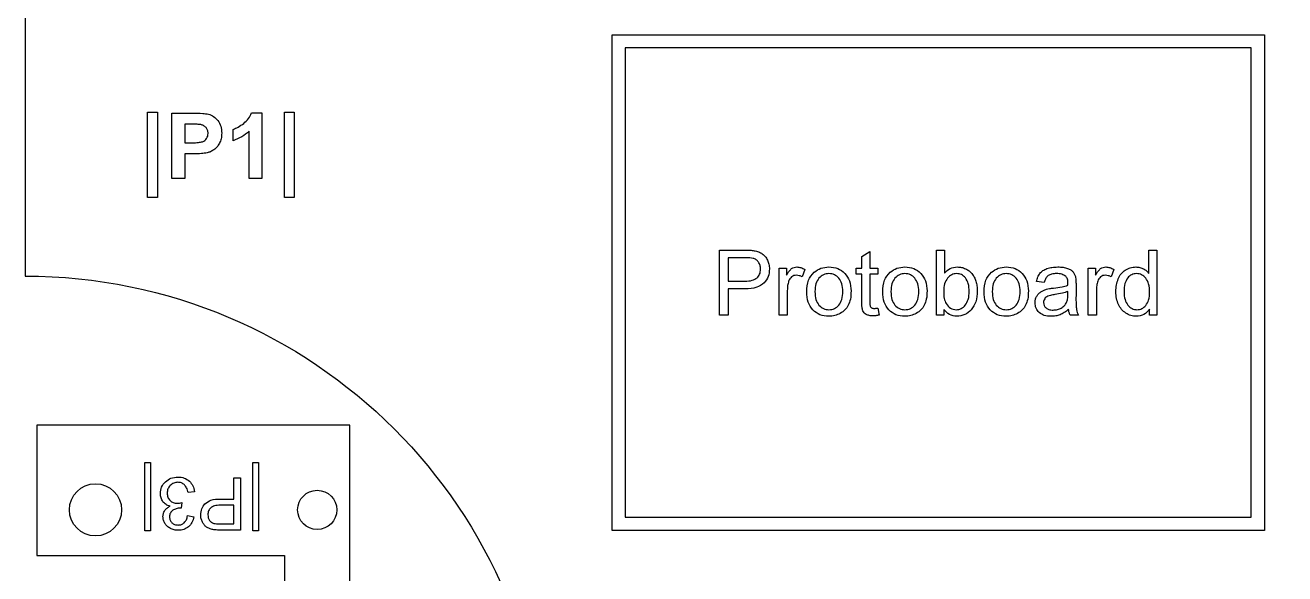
# Model space of a CAD drawing. Header units: millimetres. Extents: x -70 to 176, y 0 to 213.
# Drawn here: x -70 to 26.6, y 82.2 to 124.3 of the extents above; entities that cross this region are included whole.
import ezdxf

# ---------------------------------------------------------------- set-up
doc = ezdxf.new("R2010")
doc.units = ezdxf.units.MM
doc.layers.get('0').update_dxf_attribs({"linetype": 'CONTINUOUS'})

msp = doc.modelspace()

# ---------------------------------------------------------------- linework, layer by layer
for p, q in [((-58.767, 112.5), (-58.767, 117.5)), ((-58.767, 117.5), (-57.147, 117.5)), ((-52.645, 117.52), (-51.867, 117.52)), ((-51.867, 117.52), (-51.867, 112.5)), ((-57.27, 116.654), (-57.758, 116.654)), ((-57.758, 116.654), (-57.758, 115.235)), ((-54.064, 115.385), (-54.064, 116.255)), ((-52.826, 112.5), (-52.826, 116.112)), ((-57.758, 115.235), (-57.205, 115.235)), ((-57.758, 114.386), (-57.758, 112.5)), ((-57.099, 114.386), (-57.758, 114.386)), ((-57.758, 112.5), (-58.767, 112.5)), ((-51.867, 112.5), (-52.826, 112.5)), ((-16.758, 102), (-16.758, 107)), ((-16.758, 107), (-14.872, 107)), ((-14.818, 106.41), (-16.097, 106.41)), ((-16.097, 106.41), (-16.097, 104.623)), ((-5.854, 106.519), (-5.244, 106.887)), ((-5.854, 105.622), (-5.854, 106.519)), ((-5.244, 106.887), (-5.244, 105.622)), ((-0.145, 102), (-0.145, 107)), ((-0.145, 107), (0.469, 107)), ((0.469, 107), (0.469, 105.216)), ((16.148, 105.206), (16.148, 107)), ((16.148, 107), (16.758, 107)), ((16.758, 107), (16.758, 102)), ((-12.185, 102), (-12.185, 105.622)), ((-12.185, 105.622), (-11.632, 105.622)), ((-11.632, 105.622), (-11.632, 105.073)), ((-10.217, 105.506), (-10.428, 104.937)), ((-6.305, 105.145), (-6.305, 105.622)), ((-6.305, 105.622), (-5.854, 105.622)), ((-5.244, 105.622), (-4.627, 105.622)), ((-4.627, 105.622), (-4.627, 105.145)), ((11.506, 102), (11.506, 105.622)), ((11.506, 105.622), (12.058, 105.622)), ((12.058, 105.622), (12.058, 105.073)), ((13.474, 105.506), (13.262, 104.937)), ((-16.097, 104.623), (-14.804, 104.623)), ((-5.854, 105.145), (-6.305, 105.145)), ((-5.854, 103.061), (-5.854, 105.145)), ((-4.627, 105.145), (-5.244, 105.145)), ((-5.244, 105.145), (-5.244, 103.027)), ((8.126, 104.507), (7.526, 104.589)), ((10.561, 104.336), (10.561, 103.518)), ((-16.097, 104.033), (-16.097, 102)), ((-14.814, 104.033), (-16.097, 104.033)), ((-11.571, 103.896), (-11.571, 102)), ((9.94, 103.593), (9.94, 103.818)), ((12.12, 103.896), (12.12, 102)), ((-4.627, 102.549), (-4.538, 102.007)), ((0.425, 102.454), (0.425, 102)), ((16.189, 102), (16.189, 102.457)), ((-16.097, 102), (-16.758, 102)), ((-11.571, 102), (-12.185, 102)), ((0.425, 102), (-0.145, 102)), ((10.755, 102), (10.114, 102)), ((12.12, 102), (11.506, 102)), ((16.758, 102), (16.189, 102)), ((-54.015, 87.896), (-54.015, 89.522)), ((-54.015, 89.522), (-53.486, 89.522)), ((-53.486, 89.522), (-53.486, 85.522)), ((-57.017, 88.466), (-57.508, 88.4)), ((-55.041, 87.896), (-54.015, 87.896)), ((-57.985, 87.628), (-58.04, 87.197)), ((-54.015, 87.424), (-55.049, 87.424)), ((-54.015, 85.994), (-54.015, 87.424)), ((-57.557, 86.63), (-57.066, 86.542)), ((-55.039, 85.994), (-54.015, 85.994)), ((-53.486, 85.522), (-54.995, 85.522))]:
    msp.add_line(p, q)
msp.add_lwpolyline([(-60, 0), (60, 0, 0.414214), (70, 10), (70, 25, -1), (70, 105), (70, 180, 0.414214), (60, 190), (27, 190), (27, 182.75), (-27, 182.75), (-27, 190), (-60, 190, 0.414214), (-70, 180), (-70, 105, -1), (-70, 25), (-70, 10, 0.414214)], format="xyb", close=True)
for points in [[(25, 123.5), (25, 85.5), (-25, 85.5), (-25, 123.5)], [(-24, 122.5), (-24, 86.5), (24, 86.5), (24, 122.5)], [(-59.869, 117.585), (-59.869, 111.03), (-60.629, 111.03), (-60.629, 117.585)], [(-49.371, 117.585), (-49.371, 111.03), (-50.131, 111.03), (-50.131, 117.585)], [(-50.113, 53.573), (-45.113, 53.573), (-45.113, 93.573), (-69.113, 93.573), (-69.113, 83.573), (-50.113, 83.573)], [(-60.831, 85.454), (-60.831, 90.698), (-60.403, 90.698), (-60.403, 85.454)], [(-52.545, 85.454), (-52.545, 90.698), (-52.116, 90.698), (-52.116, 85.454)]]:
    msp.add_lwpolyline(points, close=True)
for centre, radius in [((-64.613, 87.073), 2), ((-47.613, 87.073), 1.5)]:
    msp.add_circle(centre, radius)
for points, knots in [([(-57.147, 117.5), (-56.893, 117.502), (-56.491, 117.505), (-56.093, 117.447), (-55.946, 117.425)], [0, 0, 0, 0, 0.0760804, 0.1204362, 0.1204362, 0.1204362, 0.1204362]), ([(-55.946, 117.425), (-55.808, 117.375), (-55.526, 117.274), (-55.328, 117.05), (-55.227, 116.936)], [0, 0, 0, 0, 0.04333153, 0.08829042, 0.08829042, 0.08829042, 0.08829042]), ([(-55.227, 116.936), (-55.142, 116.795), (-54.962, 116.496), (-54.946, 116.147), (-54.937, 115.962)], [0, 0, 0, 0, 0.0483517, 0.1030208, 0.1030208, 0.1030208, 0.1030208]), ([(-53.249, 116.721), (-53.115, 116.837), (-52.856, 117.06), (-52.714, 117.371), (-52.645, 117.52)], [0, 0, 0, 0, 0.0524844, 0.1012455, 0.1012455, 0.1012455, 0.1012455]), ([(-56.543, 116.62), (-56.634, 116.63), (-56.875, 116.656), (-57.118, 116.655), (-57.27, 116.654)], [0, 0, 0, 0, 0.02731994, 0.07277469, 0.07277469, 0.07277469, 0.07277469]), ([(-56.137, 116.398), (-56.195, 116.452), (-56.311, 116.561), (-56.465, 116.6), (-56.543, 116.62)], [0, 0, 0, 0, 0.02318389, 0.04691326, 0.04691326, 0.04691326, 0.04691326]), ([(-55.977, 115.948), (-55.983, 116.034), (-55.994, 116.2), (-56.091, 116.334), (-56.137, 116.398)], [0, 0, 0, 0, 0.0252181, 0.04865882, 0.04865882, 0.04865882, 0.04865882]), ([(-56.091, 115.559), (-56.058, 115.618), (-55.99, 115.739), (-55.981, 115.877), (-55.977, 115.948)], [0, 0, 0, 0, 0.02000467, 0.04100477, 0.04100477, 0.04100477, 0.04100477]), ([(-54.937, 115.962), (-54.942, 115.819), (-54.951, 115.55), (-55.055, 115.303), (-55.104, 115.188)], [0, 0, 0, 0, 0.0425827, 0.07980101, 0.07980101, 0.07980101, 0.07980101]), ([(-54.064, 116.255), (-53.931, 116.31), (-53.639, 116.429), (-53.386, 116.618), (-53.249, 116.721)], [0, 0, 0, 0, 0.04298571, 0.09421032, 0.09421032, 0.09421032, 0.09421032]), ([(-52.826, 116.112), (-53.01, 115.958), (-53.382, 115.648), (-53.835, 115.474), (-54.064, 115.385)], [0, 0, 0, 0, 0.0714019, 0.1444108, 0.1444108, 0.1444108, 0.1444108]), ([(-57.205, 115.235), (-57.038, 115.234), (-56.769, 115.232), (-56.507, 115.291), (-56.407, 115.314)], [0, 0, 0, 0, 0.04983393, 0.08041881, 0.08041881, 0.08041881, 0.08041881]), ([(-56.407, 115.314), (-56.344, 115.343), (-56.22, 115.401), (-56.134, 115.507), (-56.091, 115.559)], [0, 0, 0, 0, 0.02057621, 0.04045259, 0.04045259, 0.04045259, 0.04045259]), ([(-55.104, 115.188), (-55.162, 115.09), (-55.274, 114.9), (-55.446, 114.762), (-55.529, 114.695)], [0, 0, 0, 0, 0.03383015, 0.06552241, 0.06552241, 0.06552241, 0.06552241]), ([(-56.052, 114.458), (-56.199, 114.437), (-56.547, 114.388), (-56.897, 114.387), (-57.099, 114.386)], [0, 0, 0, 0, 0.0445779, 0.1050581, 0.1050581, 0.1050581, 0.1050581]), ([(-55.529, 114.695), (-55.613, 114.64), (-55.776, 114.536), (-55.962, 114.483), (-56.052, 114.458)], [0, 0, 0, 0, 0.02992466, 0.057751, 0.057751, 0.057751, 0.057751]), ([(-14.872, 107), (-14.725, 107), (-14.471, 106.999), (-14.219, 106.966), (-14.112, 106.952)], [0, 0, 0, 0, 0.04392828, 0.0762724, 0.0762724, 0.0762724, 0.0762724]), ([(-14.2, 106.366), (-14.279, 106.378), (-14.484, 106.411), (-14.691, 106.41), (-14.818, 106.41)], [0, 0, 0, 0, 0.02402047, 0.06198002, 0.06198002, 0.06198002, 0.06198002]), ([(-13.782, 106.071), (-13.839, 106.139), (-13.952, 106.274), (-14.118, 106.335), (-14.2, 106.366)], [0, 0, 0, 0, 0.02610688, 0.05195002, 0.05195002, 0.05195002, 0.05195002]), ([(-14.112, 106.952), (-13.996, 106.929), (-13.778, 106.885), (-13.585, 106.772), (-13.494, 106.719)], [0, 0, 0, 0, 0.03500373, 0.06640875, 0.06640875, 0.06640875, 0.06640875]), ([(-13.494, 106.719), (-13.414, 106.654), (-13.249, 106.519), (-13.147, 106.333), (-13.093, 106.236)], [0, 0, 0, 0, 0.03053409, 0.06325835, 0.06325835, 0.06325835, 0.06325835]), ([(-13.093, 106.236), (-13.049, 106.129), (-12.959, 105.91), (-12.948, 105.674), (-12.942, 105.554)], [0, 0, 0, 0, 0.03450333, 0.07034593, 0.07034593, 0.07034593, 0.07034593]), ([(-13.893, 104.862), (-13.815, 104.953), (-13.649, 105.145), (-13.632, 105.4), (-13.624, 105.533)], [0, 0, 0, 0, 0.03512898, 0.07416938, 0.07416938, 0.07416938, 0.07416938]), ([(-13.624, 105.533), (-13.629, 105.633), (-13.64, 105.825), (-13.736, 105.991), (-13.782, 106.071)], [0, 0, 0, 0, 0.02938712, 0.05671108, 0.05671108, 0.05671108, 0.05671108]), ([(-12.942, 105.554), (-12.957, 105.351), (-12.988, 104.951), (-13.229, 104.632), (-13.348, 104.474)], [0, 0, 0, 0, 0.0597442, 0.1174895, 0.1174895, 0.1174895, 0.1174895]), ([(-11.632, 105.073), (-11.57, 105.185), (-11.466, 105.374), (-11.307, 105.521), (-11.241, 105.581)], [0, 0, 0, 0, 0.03789365, 0.06445256, 0.06445256, 0.06445256, 0.06445256]), ([(-11.241, 105.581), (-11.18, 105.617), (-11.059, 105.688), (-10.918, 105.699), (-10.848, 105.704)], [0, 0, 0, 0, 0.02093532, 0.04175458, 0.04175458, 0.04175458, 0.04175458]), ([(-10.848, 105.704), (-10.741, 105.694), (-10.517, 105.673), (-10.32, 105.564), (-10.217, 105.506)], [0, 0, 0, 0, 0.03168104, 0.06677554, 0.06677554, 0.06677554, 0.06677554]), ([(-10.08, 103.811), (-10.066, 104.116), (-10.04, 104.677), (-9.684, 105.106), (-9.521, 105.302)], [0, 0, 0, 0, 0.0886778, 0.163104, 0.163104, 0.163104, 0.163104]), ([(-9.521, 105.302), (-9.354, 105.419), (-9.012, 105.659), (-8.595, 105.689), (-8.382, 105.704)], [0, 0, 0, 0, 0.0599887, 0.1228726, 0.1228726, 0.1228726, 0.1228726]), ([(-8.382, 105.704), (-8.146, 105.686), (-7.687, 105.65), (-7.333, 105.357), (-7.161, 105.215)], [0, 0, 0, 0, 0.0689658, 0.1344503, 0.1344503, 0.1344503, 0.1344503]), ([(-4.255, 103.811), (-4.241, 104.116), (-4.215, 104.677), (-3.858, 105.106), (-3.695, 105.302)], [0, 0, 0, 0, 0.0886778, 0.1631039, 0.1631039, 0.1631039, 0.1631039]), ([(-3.695, 105.302), (-3.529, 105.419), (-3.187, 105.659), (-2.77, 105.689), (-2.556, 105.704)], [0, 0, 0, 0, 0.0599887, 0.1228726, 0.1228726, 0.1228726, 0.1228726]), ([(-2.556, 105.704), (-2.321, 105.686), (-1.862, 105.65), (-1.508, 105.357), (-1.335, 105.215)], [0, 0, 0, 0, 0.0689659, 0.1344504, 0.1344504, 0.1344504, 0.1344504]), ([(0.469, 105.216), (0.607, 105.358), (0.879, 105.64), (1.269, 105.683), (1.461, 105.704)], [0, 0, 0, 0, 0.0574138, 0.1137457, 0.1137457, 0.1137457, 0.1137457]), ([(1.461, 105.704), (1.571, 105.698), (1.789, 105.688), (1.993, 105.609), (2.094, 105.569)], [0, 0, 0, 0, 0.03270301, 0.06505944, 0.06505944, 0.06505944, 0.06505944]), ([(2.094, 105.569), (2.189, 105.52), (2.375, 105.424), (2.516, 105.268), (2.585, 105.191)], [0, 0, 0, 0, 0.03165907, 0.06246878, 0.06246878, 0.06246878, 0.06246878]), ([(3.515, 103.811), (3.529, 104.116), (3.554, 104.677), (3.911, 105.106), (4.074, 105.302)], [0, 0, 0, 0, 0.0886777, 0.163104, 0.163104, 0.163104, 0.163104]), ([(4.074, 105.302), (4.241, 105.419), (4.582, 105.659), (5, 105.689), (5.213, 105.704)], [0, 0, 0, 0, 0.0599887, 0.1228726, 0.1228726, 0.1228726, 0.1228726]), ([(5.213, 105.704), (5.449, 105.686), (5.908, 105.65), (6.262, 105.357), (6.434, 105.215)], [0, 0, 0, 0, 0.0689659, 0.1344504, 0.1344504, 0.1344504, 0.1344504]), ([(7.795, 105.211), (7.868, 105.287), (8.022, 105.447), (8.228, 105.531), (8.337, 105.576)], [0, 0, 0, 0, 0.0310812, 0.06601068, 0.06601068, 0.06601068, 0.06601068]), ([(8.337, 105.576), (8.464, 105.613), (8.732, 105.692), (9.012, 105.7), (9.159, 105.704)], [0, 0, 0, 0, 0.03946774, 0.08349617, 0.08349617, 0.08349617, 0.08349617]), ([(9.159, 105.704), (9.3, 105.702), (9.557, 105.697), (9.803, 105.627), (9.913, 105.595)], [0, 0, 0, 0, 0.04212451, 0.07645373, 0.07645373, 0.07645373, 0.07645373]), ([(9.913, 105.595), (10.001, 105.559), (10.16, 105.494), (10.284, 105.374), (10.339, 105.32)], [0, 0, 0, 0, 0.02800893, 0.0511303, 0.0511303, 0.0511303, 0.0511303]), ([(10.339, 105.32), (10.382, 105.26), (10.471, 105.132), (10.51, 104.981), (10.53, 104.902)], [0, 0, 0, 0, 0.02201703, 0.04627138, 0.04627138, 0.04627138, 0.04627138]), ([(12.058, 105.073), (12.12, 105.185), (12.225, 105.374), (12.383, 105.521), (12.449, 105.581)], [0, 0, 0, 0, 0.03789378, 0.06445269, 0.06445269, 0.06445269, 0.06445269]), ([(12.449, 105.581), (12.51, 105.617), (12.632, 105.688), (12.773, 105.699), (12.843, 105.704)], [0, 0, 0, 0, 0.02093532, 0.04175434, 0.04175434, 0.04175434, 0.04175434]), ([(12.843, 105.704), (12.949, 105.694), (13.173, 105.673), (13.37, 105.564), (13.474, 105.506)], [0, 0, 0, 0, 0.03168104, 0.06677565, 0.06677565, 0.06677565, 0.06677565]), ([(13.798, 104.792), (13.864, 104.929), (13.993, 105.197), (14.226, 105.38), (14.34, 105.469)], [0, 0, 0, 0, 0.04508082, 0.08778834, 0.08778834, 0.08778834, 0.08778834]), ([(14.34, 105.469), (14.465, 105.537), (14.717, 105.676), (15.004, 105.695), (15.148, 105.704)], [0, 0, 0, 0, 0.04215676, 0.08510977, 0.08510977, 0.08510977, 0.08510977]), ([(15.148, 105.704), (15.253, 105.699), (15.456, 105.689), (15.642, 105.606), (15.732, 105.566)], [0, 0, 0, 0, 0.03114354, 0.06040899, 0.06040899, 0.06040899, 0.06040899]), ([(15.732, 105.566), (15.812, 105.517), (15.972, 105.421), (16.09, 105.277), (16.148, 105.206)], [0, 0, 0, 0, 0.02812064, 0.05536782, 0.05536782, 0.05536782, 0.05536782]), ([(-13.348, 104.474), (-13.531, 104.346), (-13.968, 104.043), (-14.504, 104.036), (-14.814, 104.033)], [0, 0, 0, 0, 0.0658901, 0.156267, 0.156267, 0.156267, 0.156267]), ([(-14.804, 104.623), (-14.616, 104.625), (-14.29, 104.629), (-14.011, 104.792), (-13.893, 104.862)], [0, 0, 0, 0, 0.05514997, 0.09557042, 0.09557042, 0.09557042, 0.09557042]), ([(-11.468, 104.613), (-11.498, 104.499), (-11.56, 104.264), (-11.567, 104.022), (-11.571, 103.896)], [0, 0, 0, 0, 0.03512526, 0.07255936, 0.07255936, 0.07255936, 0.07255936]), ([(-11.24, 104.948), (-11.29, 104.903), (-11.393, 104.81), (-11.443, 104.68), (-11.468, 104.613)], [0, 0, 0, 0, 0.01993328, 0.04113845, 0.04113845, 0.04113845, 0.04113845]), ([(-10.878, 105.07), (-10.944, 105.065), (-11.074, 105.054), (-11.185, 104.984), (-11.24, 104.948)], [0, 0, 0, 0, 0.01933785, 0.03865819, 0.03865819, 0.03865819, 0.03865819]), ([(-10.428, 104.937), (-10.501, 104.975), (-10.643, 105.05), (-10.802, 105.063), (-10.878, 105.07)], [0, 0, 0, 0, 0.02462187, 0.04737646, 0.04737646, 0.04737646, 0.04737646]), ([(-9.146, 104.851), (-9.234, 104.711), (-9.433, 104.395), (-9.443, 104.02), (-9.449, 103.811)], [0, 0, 0, 0, 0.048858, 0.1101244, 0.1101244, 0.1101244, 0.1101244]), ([(-8.382, 105.196), (-8.529, 105.181), (-8.822, 105.153), (-9.038, 104.952), (-9.146, 104.851)], [0, 0, 0, 0, 0.04299277, 0.08591584, 0.08591584, 0.08591584, 0.08591584]), ([(-7.623, 104.85), (-7.73, 104.951), (-7.944, 105.151), (-8.236, 105.181), (-8.382, 105.196)], [0, 0, 0, 0, 0.04296627, 0.08550831, 0.08550831, 0.08550831, 0.08550831]), ([(-7.318, 103.832), (-7.324, 104.034), (-7.336, 104.402), (-7.534, 104.711), (-7.623, 104.85)], [0, 0, 0, 0, 0.0595378, 0.1080417, 0.1080417, 0.1080417, 0.1080417]), ([(-7.161, 105.215), (-7.023, 105.027), (-6.727, 104.627), (-6.701, 104.128), (-6.687, 103.862)], [0, 0, 0, 0, 0.0682694, 0.1461292, 0.1461292, 0.1461292, 0.1461292]), ([(-3.32, 104.851), (-3.409, 104.711), (-3.607, 104.395), (-3.618, 104.02), (-3.624, 103.811)], [0, 0, 0, 0, 0.048858, 0.1101244, 0.1101244, 0.1101244, 0.1101244]), ([(-2.556, 105.196), (-2.703, 105.181), (-2.997, 105.153), (-3.212, 104.952), (-3.32, 104.851)], [0, 0, 0, 0, 0.04299277, 0.08591584, 0.08591584, 0.08591584, 0.08591584]), ([(-1.797, 104.85), (-1.905, 104.951), (-2.119, 105.151), (-2.411, 105.181), (-2.556, 105.196)], [0, 0, 0, 0, 0.04296617, 0.08550822, 0.08550822, 0.08550822, 0.08550822]), ([(-1.492, 103.832), (-1.499, 104.034), (-1.511, 104.402), (-1.709, 104.711), (-1.797, 104.85)], [0, 0, 0, 0, 0.0595378, 0.1080417, 0.1080417, 0.1080417, 0.1080417]), ([(-1.335, 105.215), (-1.197, 105.027), (-0.902, 104.627), (-0.875, 104.128), (-0.861, 103.862)], [0, 0, 0, 0, 0.0682694, 0.1461292, 0.1461292, 0.1461292, 0.1461292]), ([(0.711, 104.85), (0.626, 104.711), (0.436, 104.402), (0.424, 104.038), (0.418, 103.838)], [0, 0, 0, 0, 0.0480876, 0.1069111, 0.1069111, 0.1069111, 0.1069111]), ([(1.407, 105.199), (1.276, 105.183), (1.003, 105.148), (0.811, 104.952), (0.711, 104.85)], [0, 0, 0, 0, 0.03852159, 0.07993787, 0.07993787, 0.07993787, 0.07993787]), ([(2.087, 104.862), (1.991, 104.96), (1.802, 105.152), (1.536, 105.184), (1.407, 105.199)], [0, 0, 0, 0, 0.04009042, 0.0780048, 0.0780048, 0.0780048, 0.0780048]), ([(2.369, 103.814), (2.364, 104.026), (2.357, 104.4), (2.169, 104.721), (2.087, 104.862)], [0, 0, 0, 0, 0.0620474, 0.1100001, 0.1100001, 0.1100001, 0.1100001]), ([(2.585, 105.191), (2.647, 105.103), (2.774, 104.921), (2.849, 104.711), (2.887, 104.602)], [0, 0, 0, 0, 0.03191993, 0.06639805, 0.06639805, 0.06639805, 0.06639805]), ([(2.887, 104.602), (2.919, 104.484), (2.984, 104.243), (2.992, 103.993), (2.996, 103.866)], [0, 0, 0, 0, 0.0365691, 0.07469557, 0.07469557, 0.07469557, 0.07469557]), ([(4.449, 104.851), (4.361, 104.711), (4.162, 104.395), (4.151, 104.02), (4.146, 103.811)], [0, 0, 0, 0, 0.0488581, 0.1101245, 0.1101245, 0.1101245, 0.1101245]), ([(5.213, 105.196), (5.066, 105.181), (4.773, 105.153), (4.557, 104.952), (4.449, 104.851)], [0, 0, 0, 0, 0.04299277, 0.08591584, 0.08591584, 0.08591584, 0.08591584]), ([(5.972, 104.85), (5.864, 104.951), (5.65, 105.151), (5.358, 105.181), (5.213, 105.196)], [0, 0, 0, 0, 0.04296617, 0.08550822, 0.08550822, 0.08550822, 0.08550822]), ([(6.277, 103.832), (6.271, 104.034), (6.259, 104.402), (6.061, 104.711), (5.972, 104.85)], [0, 0, 0, 0, 0.0595378, 0.1080417, 0.1080417, 0.1080417, 0.1080417]), ([(6.434, 105.215), (6.572, 105.027), (6.868, 104.627), (6.894, 104.128), (6.908, 103.862)], [0, 0, 0, 0, 0.0682694, 0.1461292, 0.1461292, 0.1461292, 0.1461292]), ([(7.526, 104.589), (7.555, 104.708), (7.61, 104.931), (7.736, 105.122), (7.795, 105.211)], [0, 0, 0, 0, 0.03647552, 0.06827468, 0.06827468, 0.06827468, 0.06827468]), ([(8.431, 105.044), (8.365, 104.977), (8.216, 104.827), (8.158, 104.621), (8.126, 104.507)], [0, 0, 0, 0, 0.02763894, 0.06267368, 0.06267368, 0.06267368, 0.06267368]), ([(9.071, 105.196), (8.942, 105.194), (8.717, 105.19), (8.517, 105.088), (8.431, 105.044)], [0, 0, 0, 0, 0.03783584, 0.06649765, 0.06649765, 0.06649765, 0.06649765]), ([(8.845, 104.087), (9.062, 104.114), (9.432, 104.158), (9.791, 104.258), (9.94, 104.299)], [0, 0, 0, 0, 0.0652742, 0.1116393, 0.1116393, 0.1116393, 0.1116393]), ([(9.77, 104.988), (9.675, 105.048), (9.463, 105.184), (9.21, 105.191), (9.071, 105.196)], [0, 0, 0, 0, 0.03314849, 0.07415154, 0.07415154, 0.07415154, 0.07415154]), ([(9.944, 104.459), (9.941, 104.57), (9.937, 104.766), (9.82, 104.921), (9.77, 104.988)], [0, 0, 0, 0, 0.03226913, 0.05689817, 0.05689817, 0.05689817, 0.05689817]), ([(9.94, 104.299), (9.941, 104.333), (9.943, 104.387), (9.943, 104.44), (9.944, 104.459)], [0, 0, 0, 0, 0.01032026, 0.01603388, 0.01603388, 0.01603388, 0.01603388]), ([(10.53, 104.902), (10.539, 104.829), (10.562, 104.641), (10.561, 104.452), (10.561, 104.336)], [0, 0, 0, 0, 0.02211878, 0.05674518, 0.05674518, 0.05674518, 0.05674518]), ([(12.222, 104.613), (12.192, 104.499), (12.131, 104.264), (12.123, 104.022), (12.12, 103.896)], [0, 0, 0, 0, 0.03512526, 0.07255936, 0.07255936, 0.07255936, 0.07255936]), ([(12.451, 104.948), (12.401, 104.903), (12.298, 104.81), (12.248, 104.68), (12.222, 104.613)], [0, 0, 0, 0, 0.01993328, 0.0411384, 0.0411384, 0.0411384, 0.0411384]), ([(12.812, 105.07), (12.747, 105.065), (12.616, 105.054), (12.506, 104.984), (12.451, 104.948)], [0, 0, 0, 0, 0.01933808, 0.03865832, 0.03865832, 0.03865832, 0.03865832]), ([(13.262, 104.937), (13.189, 104.975), (13.048, 105.05), (12.888, 105.063), (12.812, 105.07)], [0, 0, 0, 0, 0.02462187, 0.04737622, 0.04737622, 0.04737622, 0.04737622]), ([(13.617, 103.808), (13.623, 103.982), (13.636, 104.319), (13.745, 104.637), (13.798, 104.792)], [0, 0, 0, 0, 0.051911, 0.1005228, 0.1005228, 0.1005228, 0.1005228]), ([(14.523, 104.862), (14.443, 104.721), (14.258, 104.396), (14.252, 104.021), (14.248, 103.808)], [0, 0, 0, 0, 0.0477297, 0.1104361, 0.1104361, 0.1104361, 0.1104361]), ([(15.206, 105.196), (15.075, 105.181), (14.808, 105.151), (14.619, 104.959), (14.523, 104.862)], [0, 0, 0, 0, 0.0384778, 0.07820831, 0.07820831, 0.07820831, 0.07820831]), ([(15.912, 104.848), (15.813, 104.949), (15.618, 105.148), (15.342, 105.18), (15.206, 105.196)], [0, 0, 0, 0, 0.04126926, 0.08086152, 0.08086152, 0.08086152, 0.08086152]), ([(16.199, 103.756), (16.195, 103.977), (16.188, 104.366), (15.996, 104.702), (15.912, 104.848)], [0, 0, 0, 0, 0.0648579, 0.1144357, 0.1144357, 0.1144357, 0.1144357]), ([(-9.611, 102.406), (-9.748, 102.597), (-10.046, 103.016), (-10.068, 103.532), (-10.08, 103.811)], [0, 0, 0, 0, 0.0691319, 0.1509786, 0.1509786, 0.1509786, 0.1509786]), ([(-9.449, 103.811), (-9.443, 103.602), (-9.433, 103.226), (-9.234, 102.91), (-9.146, 102.769)], [0, 0, 0, 0, 0.0613087, 0.1102801, 0.1102801, 0.1102801, 0.1102801]), ([(-7.621, 102.771), (-7.533, 102.913), (-7.333, 103.236), (-7.323, 103.618), (-7.318, 103.832)], [0, 0, 0, 0, 0.0494629, 0.1120832, 0.1120832, 0.1120832, 0.1120832]), ([(-6.687, 103.862), (-6.691, 103.651), (-6.698, 103.272), (-6.835, 102.919), (-6.896, 102.762)], [0, 0, 0, 0, 0.0626771, 0.1127485, 0.1127485, 0.1127485, 0.1127485]), ([(-3.786, 102.406), (-3.922, 102.597), (-4.22, 103.016), (-4.243, 103.532), (-4.255, 103.811)], [0, 0, 0, 0, 0.0691319, 0.1509787, 0.1509787, 0.1509787, 0.1509787]), ([(-3.624, 103.811), (-3.618, 103.602), (-3.607, 103.226), (-3.409, 102.91), (-3.32, 102.769)], [0, 0, 0, 0, 0.0613087, 0.11028, 0.11028, 0.11028, 0.11028]), ([(-1.796, 102.771), (-1.707, 102.913), (-1.508, 103.236), (-1.498, 103.618), (-1.492, 103.832)], [0, 0, 0, 0, 0.0494628, 0.1120831, 0.1120831, 0.1120831, 0.1120831]), ([(-0.861, 103.862), (-0.865, 103.651), (-0.873, 103.272), (-1.01, 102.919), (-1.071, 102.762)], [0, 0, 0, 0, 0.0626771, 0.1127485, 0.1127485, 0.1127485, 0.1127485]), ([(0.418, 103.838), (0.419, 103.648), (0.421, 103.323), (0.544, 103.022), (0.595, 102.897)], [0, 0, 0, 0, 0.05628006, 0.09656768, 0.09656768, 0.09656768, 0.09656768]), ([(2.075, 102.773), (2.161, 102.914), (2.353, 103.233), (2.363, 103.607), (2.369, 103.814)], [0, 0, 0, 0, 0.0487713, 0.1098797, 0.1098797, 0.1098797, 0.1098797]), ([(2.996, 103.866), (2.984, 103.582), (2.962, 103.057), (2.67, 102.625), (2.536, 102.426)], [0, 0, 0, 0, 0.0833365, 0.1537738, 0.1537738, 0.1537738, 0.1537738]), ([(3.984, 102.406), (3.847, 102.597), (3.549, 103.016), (3.527, 103.532), (3.515, 103.811)], [0, 0, 0, 0, 0.0691318, 0.1509786, 0.1509786, 0.1509786, 0.1509786]), ([(4.146, 103.811), (4.152, 103.602), (4.162, 103.226), (4.361, 102.91), (4.449, 102.769)], [0, 0, 0, 0, 0.0613087, 0.1102801, 0.1102801, 0.1102801, 0.1102801]), ([(5.974, 102.771), (6.062, 102.913), (6.262, 103.236), (6.272, 103.618), (6.277, 103.832)], [0, 0, 0, 0, 0.0494628, 0.1120831, 0.1120831, 0.1120831, 0.1120831]), ([(6.908, 103.862), (6.904, 103.651), (6.897, 103.272), (6.759, 102.919), (6.699, 102.762)], [0, 0, 0, 0, 0.0626771, 0.1127485, 0.1127485, 0.1127485, 0.1127485]), ([(7.42, 102.955), (7.425, 103.041), (7.434, 103.211), (7.506, 103.365), (7.541, 103.441)], [0, 0, 0, 0, 0.0256315, 0.0504986, 0.0504986, 0.0504986, 0.0504986]), ([(7.541, 103.441), (7.584, 103.51), (7.669, 103.647), (7.796, 103.745), (7.858, 103.794)], [0, 0, 0, 0, 0.02425983, 0.04779802, 0.04779802, 0.04779802, 0.04779802]), ([(7.858, 103.794), (7.926, 103.836), (8.065, 103.921), (8.221, 103.97), (8.3, 103.995)], [0, 0, 0, 0, 0.02389727, 0.04869819, 0.04869819, 0.04869819, 0.04869819]), ([(8.402, 103.463), (8.353, 103.438), (8.258, 103.39), (8.192, 103.305), (8.16, 103.264)], [0, 0, 0, 0, 0.01623897, 0.03172868, 0.03172868, 0.03172868, 0.03172868]), ([(8.3, 103.995), (8.375, 104.012), (8.556, 104.052), (8.739, 104.074), (8.845, 104.087)], [0, 0, 0, 0, 0.02316053, 0.05536856, 0.05536856, 0.05536856, 0.05536856]), ([(8.938, 103.586), (8.829, 103.57), (8.647, 103.544), (8.472, 103.486), (8.402, 103.463)], [0, 0, 0, 0, 0.03283176, 0.05502987, 0.05502987, 0.05502987, 0.05502987]), ([(9.94, 103.818), (9.802, 103.772), (9.475, 103.665), (9.134, 103.615), (8.938, 103.586)], [0, 0, 0, 0, 0.0436445, 0.103085, 0.103085, 0.103085, 0.103085]), ([(9.841, 102.979), (9.87, 103.064), (9.937, 103.263), (9.939, 103.473), (9.94, 103.593)], [0, 0, 0, 0, 0.02679755, 0.06252442, 0.06252442, 0.06252442, 0.06252442]), ([(10.561, 103.518), (10.56, 103.285), (10.557, 102.923), (10.589, 102.563), (10.6, 102.435)], [0, 0, 0, 0, 0.0698824, 0.1084072, 0.1084072, 0.1084072, 0.1084072]), ([(13.817, 102.824), (13.758, 102.975), (13.637, 103.292), (13.624, 103.631), (13.617, 103.808)], [0, 0, 0, 0, 0.0483737, 0.1010067, 0.1010067, 0.1010067, 0.1010067]), ([(14.248, 103.808), (14.253, 103.599), (14.263, 103.226), (14.456, 102.908), (14.541, 102.767)], [0, 0, 0, 0, 0.0612352, 0.1097408, 0.1097408, 0.1097408, 0.1097408]), ([(15.917, 102.752), (15.999, 102.887), (16.185, 103.194), (16.194, 103.555), (16.199, 103.756)], [0, 0, 0, 0, 0.0466175, 0.1059123, 0.1059123, 0.1059123, 0.1059123]), ([(-8.382, 101.918), (-8.62, 101.936), (-9.082, 101.97), (-9.439, 102.264), (-9.611, 102.406)], [0, 0, 0, 0, 0.0698397, 0.1352171, 0.1352171, 0.1352171, 0.1352171]), ([(-9.146, 102.769), (-9.038, 102.668), (-8.822, 102.466), (-8.529, 102.437), (-8.382, 102.423)], [0, 0, 0, 0, 0.04300018, 0.08600152, 0.08600152, 0.08600152, 0.08600152]), ([(-8.382, 102.423), (-8.236, 102.438), (-7.943, 102.467), (-7.728, 102.669), (-7.621, 102.771)], [0, 0, 0, 0, 0.04275939, 0.08576921, 0.08576921, 0.08576921, 0.08576921]), ([(-6.896, 102.762), (-6.974, 102.636), (-7.131, 102.383), (-7.381, 102.221), (-7.507, 102.14)], [0, 0, 0, 0, 0.04393561, 0.08816332, 0.08816332, 0.08816332, 0.08816332]), ([(-5.779, 102.336), (-5.801, 102.425), (-5.859, 102.662), (-5.856, 102.907), (-5.854, 103.061)], [0, 0, 0, 0, 0.02731672, 0.07310054, 0.07310054, 0.07310054, 0.07310054]), ([(-5.244, 103.027), (-5.245, 102.954), (-5.246, 102.84), (-5.221, 102.729), (-5.211, 102.689)], [0, 0, 0, 0, 0.02158732, 0.0340203, 0.0340203, 0.0340203, 0.0340203]), ([(-5.211, 102.689), (-5.199, 102.665), (-5.173, 102.617), (-5.128, 102.585), (-5.106, 102.57)], [0, 0, 0, 0, 0.00797168, 0.01614871, 0.01614871, 0.01614871, 0.01614871]), ([(-5.106, 102.57), (-5.076, 102.557), (-5.01, 102.527), (-4.937, 102.526), (-4.896, 102.525)], [0, 0, 0, 0, 0.00951052, 0.0216265, 0.0216265, 0.0216265, 0.0216265]), ([(-4.896, 102.525), (-4.856, 102.527), (-4.766, 102.53), (-4.677, 102.542), (-4.627, 102.549)], [0, 0, 0, 0, 0.01186704, 0.02706481, 0.02706481, 0.02706481, 0.02706481]), ([(-2.556, 101.918), (-2.795, 101.936), (-3.257, 101.97), (-3.613, 102.264), (-3.786, 102.406)], [0, 0, 0, 0, 0.0698397, 0.135217, 0.135217, 0.135217, 0.135217]), ([(-3.32, 102.769), (-3.213, 102.668), (-2.997, 102.466), (-2.703, 102.437), (-2.556, 102.423)], [0, 0, 0, 0, 0.04300018, 0.08600152, 0.08600152, 0.08600152, 0.08600152]), ([(-2.556, 102.423), (-2.41, 102.438), (-2.117, 102.467), (-1.903, 102.669), (-1.796, 102.771)], [0, 0, 0, 0, 0.04275963, 0.08576935, 0.08576935, 0.08576935, 0.08576935]), ([(-1.071, 102.762), (-1.149, 102.636), (-1.306, 102.383), (-1.556, 102.221), (-1.681, 102.14)], [0, 0, 0, 0, 0.04393547, 0.08816328, 0.08816328, 0.08816328, 0.08816328]), ([(1.431, 101.918), (1.228, 101.941), (0.822, 101.986), (0.557, 102.297), (0.425, 102.454)], [0, 0, 0, 0, 0.0587588, 0.1178896, 0.1178896, 0.1178896, 0.1178896]), ([(0.595, 102.897), (0.697, 102.759), (0.894, 102.492), (1.222, 102.445), (1.38, 102.423)], [0, 0, 0, 0, 0.04926954, 0.09516452, 0.09516452, 0.09516452, 0.09516452]), ([(1.38, 102.423), (1.511, 102.439), (1.783, 102.474), (1.976, 102.671), (2.075, 102.773)], [0, 0, 0, 0, 0.03852159, 0.07993787, 0.07993787, 0.07993787, 0.07993787]), ([(2.536, 102.426), (2.377, 102.278), (2.064, 101.987), (1.639, 101.941), (1.431, 101.918)], [0, 0, 0, 0, 0.0633867, 0.124577, 0.124577, 0.124577, 0.124577]), ([(5.213, 101.918), (4.975, 101.936), (4.513, 101.97), (4.156, 102.264), (3.984, 102.406)], [0, 0, 0, 0, 0.0698397, 0.1352172, 0.1352172, 0.1352172, 0.1352172]), ([(4.449, 102.769), (4.557, 102.668), (4.772, 102.466), (5.066, 102.437), (5.213, 102.423)], [0, 0, 0, 0, 0.04300018, 0.08600152, 0.08600152, 0.08600152, 0.08600152]), ([(5.213, 102.423), (5.359, 102.438), (5.652, 102.467), (5.866, 102.669), (5.974, 102.771)], [0, 0, 0, 0, 0.04275963, 0.08576935, 0.08576935, 0.08576935, 0.08576935]), ([(6.699, 102.762), (6.62, 102.636), (6.464, 102.383), (6.214, 102.221), (6.088, 102.14)], [0, 0, 0, 0, 0.04393561, 0.08816342, 0.08816342, 0.08816342, 0.08816342]), ([(7.74, 102.21), (7.647, 102.315), (7.457, 102.527), (7.433, 102.811), (7.42, 102.955)], [0, 0, 0, 0, 0.04100161, 0.08308347, 0.08308347, 0.08308347, 0.08308347]), ([(8.16, 103.264), (8.135, 103.218), (8.085, 103.128), (8.078, 103.024), (8.075, 102.972)], [0, 0, 0, 0, 0.01526023, 0.03071325, 0.03071325, 0.03071325, 0.03071325]), ([(8.075, 102.972), (8.083, 102.894), (8.098, 102.736), (8.206, 102.621), (8.261, 102.563)], [0, 0, 0, 0, 0.02298495, 0.04608369, 0.04608369, 0.04608369, 0.04608369]), ([(8.261, 102.563), (8.335, 102.515), (8.5, 102.409), (8.696, 102.403), (8.805, 102.399)], [0, 0, 0, 0, 0.02597861, 0.05774914, 0.05774914, 0.05774914, 0.05774914]), ([(8.805, 102.399), (8.918, 102.405), (9.139, 102.416), (9.339, 102.509), (9.436, 102.554)], [0, 0, 0, 0, 0.03373356, 0.06552752, 0.06552752, 0.06552752, 0.06552752]), ([(9.991, 102.447), (9.883, 102.359), (9.681, 102.195), (9.445, 102.087), (9.335, 102.038)], [0, 0, 0, 0, 0.04161079, 0.07764578, 0.07764578, 0.07764578, 0.07764578]), ([(9.436, 102.554), (9.521, 102.61), (9.69, 102.72), (9.791, 102.893), (9.841, 102.979)], [0, 0, 0, 0, 0.03019459, 0.05946327, 0.05946327, 0.05946327, 0.05946327]), ([(10.114, 102), (10.085, 102.068), (10.024, 102.211), (10.003, 102.366), (9.991, 102.447)], [0, 0, 0, 0, 0.02215478, 0.04652145, 0.04652145, 0.04652145, 0.04652145]), ([(10.6, 102.435), (10.617, 102.36), (10.65, 102.208), (10.72, 102.07), (10.755, 102)], [0, 0, 0, 0, 0.02296684, 0.04633858, 0.04633858, 0.04633858, 0.04633858]), ([(14.379, 102.157), (14.264, 102.246), (14.029, 102.428), (13.888, 102.69), (13.817, 102.824)], [0, 0, 0, 0, 0.04309468, 0.0881234, 0.0881234, 0.0881234, 0.0881234]), ([(14.541, 102.767), (14.641, 102.667), (14.833, 102.473), (15.103, 102.439), (15.234, 102.423)], [0, 0, 0, 0, 0.04110792, 0.07935166, 0.07935166, 0.07935166, 0.07935166]), ([(16.189, 102.457), (16.059, 102.3), (15.796, 101.981), (15.384, 101.939), (15.176, 101.918)], [0, 0, 0, 0, 0.0586837, 0.1189569, 0.1189569, 0.1189569, 0.1189569]), ([(15.234, 102.423), (15.364, 102.438), (15.629, 102.468), (15.82, 102.656), (15.917, 102.752)], [0, 0, 0, 0, 0.03811676, 0.07787349, 0.07787349, 0.07787349, 0.07787349]), ([(-7.507, 102.14), (-7.644, 102.075), (-7.921, 101.945), (-8.227, 101.927), (-8.382, 101.918)], [0, 0, 0, 0, 0.04508616, 0.09099659, 0.09099659, 0.09099659, 0.09099659]), ([(-5.52, 102.058), (-5.577, 102.095), (-5.686, 102.167), (-5.749, 102.281), (-5.779, 102.336)], [0, 0, 0, 0, 0.01989604, 0.03851965, 0.03851965, 0.03851965, 0.03851965]), ([(-5.002, 101.952), (-5.102, 101.954), (-5.282, 101.958), (-5.447, 102.027), (-5.52, 102.058)], [0, 0, 0, 0, 0.02979011, 0.05333478, 0.05333478, 0.05333478, 0.05333478]), ([(-4.538, 102.007), (-4.619, 101.991), (-4.773, 101.961), (-4.929, 101.955), (-5.002, 101.952)], [0, 0, 0, 0, 0.02489535, 0.04676612, 0.04676612, 0.04676612, 0.04676612]), ([(-1.681, 102.14), (-1.819, 102.075), (-2.096, 101.945), (-2.402, 101.927), (-2.556, 101.918)], [0, 0, 0, 0, 0.04508616, 0.09099659, 0.09099659, 0.09099659, 0.09099659]), ([(6.088, 102.14), (5.951, 102.075), (5.673, 101.945), (5.368, 101.927), (5.213, 101.918)], [0, 0, 0, 0, 0.04508616, 0.09099659, 0.09099659, 0.09099659, 0.09099659]), ([(8.658, 101.918), (8.476, 101.925), (8.142, 101.939), (7.866, 102.125), (7.74, 102.21)], [0, 0, 0, 0, 0.0532808, 0.09796531, 0.09796531, 0.09796531, 0.09796531]), ([(9.335, 102.038), (9.227, 102.003), (9.007, 101.932), (8.776, 101.923), (8.658, 101.918)], [0, 0, 0, 0, 0.03390311, 0.06903185, 0.06903185, 0.06903185, 0.06903185]), ([(15.176, 101.918), (15.034, 101.928), (14.751, 101.948), (14.503, 102.087), (14.379, 102.157)], [0, 0, 0, 0, 0.04199321, 0.08406533, 0.08406533, 0.08406533, 0.08406533]), ([(-59.636, 88.34), (-59.62, 88.508), (-59.588, 88.845), (-59.366, 89.101), (-59.254, 89.229)], [0, 0, 0, 0, 0.0493302, 0.09887052, 0.09887052, 0.09887052, 0.09887052]), ([(-59.254, 89.229), (-59.116, 89.335), (-58.831, 89.553), (-58.473, 89.579), (-58.288, 89.593)], [0, 0, 0, 0, 0.0511531, 0.1052673, 0.1052673, 0.1052673, 0.1052673]), ([(-58.876, 88.946), (-58.946, 88.861), (-59.087, 88.687), (-59.106, 88.464), (-59.115, 88.351)], [0, 0, 0, 0, 0.0322945, 0.06544199, 0.06544199, 0.06544199, 0.06544199]), ([(-58.291, 89.186), (-58.402, 89.176), (-58.622, 89.157), (-58.792, 89.016), (-58.876, 88.946)], [0, 0, 0, 0, 0.03251661, 0.06461338, 0.06461338, 0.06461338, 0.06461338]), ([(-57.796, 89.002), (-57.868, 89.056), (-58.015, 89.165), (-58.198, 89.179), (-58.291, 89.186)], [0, 0, 0, 0, 0.02643956, 0.0538078, 0.0538078, 0.0538078, 0.0538078]), ([(-58.288, 89.593), (-58.122, 89.581), (-57.8, 89.56), (-57.54, 89.37), (-57.414, 89.279)], [0, 0, 0, 0, 0.04882658, 0.09459664, 0.09459664, 0.09459664, 0.09459664]), ([(-57.508, 88.4), (-57.536, 88.525), (-57.587, 88.748), (-57.732, 88.924), (-57.796, 89.002)], [0, 0, 0, 0, 0.03768776, 0.06751085, 0.06751085, 0.06751085, 0.06751085]), ([(-57.414, 89.279), (-57.31, 89.165), (-57.099, 88.933), (-57.044, 88.624), (-57.017, 88.466)], [0, 0, 0, 0, 0.04520531, 0.09216017, 0.09216017, 0.09216017, 0.09216017]), ([(-59.44, 87.695), (-59.497, 87.789), (-59.617, 87.987), (-59.63, 88.219), (-59.636, 88.34)], [0, 0, 0, 0, 0.03255015, 0.06839298, 0.06839298, 0.06839298, 0.06839298]), ([(-59.115, 88.351), (-59.107, 88.244), (-59.09, 88.035), (-58.958, 87.873), (-58.894, 87.793)], [0, 0, 0, 0, 0.03135696, 0.06129606, 0.06129606, 0.06129606, 0.06129606]), ([(-56.215, 87.542), (-56.067, 87.645), (-55.718, 87.888), (-55.289, 87.893), (-55.041, 87.896)], [0, 0, 0, 0, 0.0527121, 0.1250136, 0.1250136, 0.1250136, 0.1250136]), ([(-58.888, 87.355), (-58.999, 87.389), (-59.213, 87.453), (-59.366, 87.616), (-59.44, 87.695)], [0, 0, 0, 0, 0.03393434, 0.06578311, 0.06578311, 0.06578311, 0.06578311]), ([(-59.44, 86.545), (-59.434, 86.629), (-59.423, 86.797), (-59.341, 86.944), (-59.3, 87.017)], [0, 0, 0, 0, 0.02500445, 0.04975453, 0.04975453, 0.04975453, 0.04975453]), ([(-59.3, 87.017), (-59.247, 87.085), (-59.134, 87.228), (-58.973, 87.312), (-58.888, 87.355)], [0, 0, 0, 0, 0.02574149, 0.05385453, 0.05385453, 0.05385453, 0.05385453]), ([(-58.684, 87.039), (-58.757, 86.975), (-58.909, 86.842), (-58.926, 86.639), (-58.935, 86.534)], [0, 0, 0, 0, 0.02805874, 0.05838772, 0.05838772, 0.05838772, 0.05838772]), ([(-58.894, 87.793), (-58.814, 87.729), (-58.65, 87.598), (-58.44, 87.582), (-58.332, 87.574)], [0, 0, 0, 0, 0.0300249, 0.06161091, 0.06161091, 0.06161091, 0.06161091]), ([(-58.119, 87.203), (-58.22, 87.196), (-58.421, 87.183), (-58.597, 87.087), (-58.684, 87.039)], [0, 0, 0, 0, 0.03008865, 0.05945034, 0.05945034, 0.05945034, 0.05945034]), ([(-58.332, 87.574), (-58.28, 87.577), (-58.162, 87.584), (-58.048, 87.612), (-57.985, 87.628)], [0, 0, 0, 0, 0.01568017, 0.03514667, 0.03514667, 0.03514667, 0.03514667]), ([(-58.04, 87.197), (-58.055, 87.199), (-58.081, 87.202), (-58.107, 87.202), (-58.119, 87.203)], [0, 0, 0, 0, 0.004452663, 0.007934162, 0.007934162, 0.007934162, 0.007934162]), ([(-56.539, 86.679), (-56.527, 86.841), (-56.502, 87.161), (-56.309, 87.417), (-56.215, 87.542)], [0, 0, 0, 0, 0.04779531, 0.09399154, 0.09399154, 0.09399154, 0.09399154]), ([(-55.778, 87.233), (-55.841, 87.16), (-55.973, 87.006), (-55.987, 86.802), (-55.994, 86.695)], [0, 0, 0, 0, 0.02810319, 0.05933558, 0.05933558, 0.05933558, 0.05933558]), ([(-55.049, 87.424), (-55.2, 87.422), (-55.46, 87.419), (-55.684, 87.288), (-55.778, 87.233)], [0, 0, 0, 0, 0.04412, 0.07645639, 0.07645639, 0.07645639, 0.07645639]), ([(-59.294, 86.029), (-59.336, 86.111), (-59.421, 86.273), (-59.433, 86.455), (-59.44, 86.545)], [0, 0, 0, 0, 0.02732341, 0.05410798, 0.05410798, 0.05410798, 0.05410798]), ([(-58.872, 85.646), (-58.958, 85.696), (-59.126, 85.794), (-59.239, 85.952), (-59.294, 86.029)], [0, 0, 0, 0, 0.02944903, 0.05755936, 0.05755936, 0.05755936, 0.05755936]), ([(-58.935, 86.534), (-58.928, 86.448), (-58.914, 86.28), (-58.805, 86.15), (-58.752, 86.087)], [0, 0, 0, 0, 0.02511242, 0.04940584, 0.04940584, 0.04940584, 0.04940584]), ([(-58.752, 86.087), (-58.685, 86.035), (-58.546, 85.928), (-58.371, 85.916), (-58.28, 85.909)], [0, 0, 0, 0, 0.0248087, 0.05144228, 0.05144228, 0.05144228, 0.05144228]), ([(-58.28, 85.909), (-58.189, 85.916), (-58.012, 85.929), (-57.871, 86.037), (-57.803, 86.089)], [0, 0, 0, 0, 0.02664508, 0.0520244, 0.0520244, 0.0520244, 0.0520244]), ([(-57.803, 86.089), (-57.744, 86.161), (-57.616, 86.319), (-57.578, 86.52), (-57.557, 86.63)], [0, 0, 0, 0, 0.02743815, 0.0601763, 0.0601763, 0.0601763, 0.0601763]), ([(-57.066, 86.542), (-57.103, 86.389), (-57.173, 86.098), (-57.378, 85.88), (-57.475, 85.777)], [0, 0, 0, 0, 0.04623713, 0.08814089, 0.08814089, 0.08814089, 0.08814089]), ([(-56.418, 86.133), (-56.453, 86.219), (-56.525, 86.394), (-56.535, 86.582), (-56.539, 86.679)], [0, 0, 0, 0, 0.02760271, 0.05627679, 0.05627679, 0.05627679, 0.05627679]), ([(-56.097, 85.747), (-56.161, 85.799), (-56.293, 85.906), (-56.375, 86.056), (-56.418, 86.133)], [0, 0, 0, 0, 0.0244273, 0.05060666, 0.05060666, 0.05060666, 0.05060666]), ([(-55.994, 86.695), (-55.989, 86.616), (-55.98, 86.462), (-55.904, 86.329), (-55.867, 86.265)], [0, 0, 0, 0, 0.02350964, 0.04536886, 0.04536886, 0.04536886, 0.04536886]), ([(-55.867, 86.265), (-55.821, 86.211), (-55.731, 86.103), (-55.598, 86.054), (-55.532, 86.029)], [0, 0, 0, 0, 0.02088544, 0.04155996, 0.04155996, 0.04155996, 0.04155996]), ([(-55.532, 86.029), (-55.469, 86.019), (-55.306, 85.993), (-55.14, 85.993), (-55.039, 85.994)], [0, 0, 0, 0, 0.01921642, 0.04958407, 0.04958407, 0.04958407, 0.04958407]), ([(-58.269, 85.505), (-58.375, 85.511), (-58.585, 85.522), (-58.777, 85.605), (-58.872, 85.646)], [0, 0, 0, 0, 0.03164183, 0.06236026, 0.06236026, 0.06236026, 0.06236026]), ([(-57.475, 85.777), (-57.591, 85.698), (-57.83, 85.534), (-58.119, 85.515), (-58.269, 85.505)], [0, 0, 0, 0, 0.04119557, 0.08530875, 0.08530875, 0.08530875, 0.08530875]), ([(-55.603, 85.56), (-55.696, 85.579), (-55.871, 85.614), (-56.024, 85.704), (-56.097, 85.747)], [0, 0, 0, 0, 0.02800295, 0.05312705, 0.05312705, 0.05312705, 0.05312705]), ([(-54.995, 85.522), (-55.112, 85.522), (-55.316, 85.523), (-55.518, 85.549), (-55.603, 85.56)], [0, 0, 0, 0, 0.03514258, 0.0610179, 0.0610179, 0.0610179, 0.0610179])]:
    msp.add_open_spline(points, degree=3, knots=knots)

doc.saveas('drawing.dxf')
